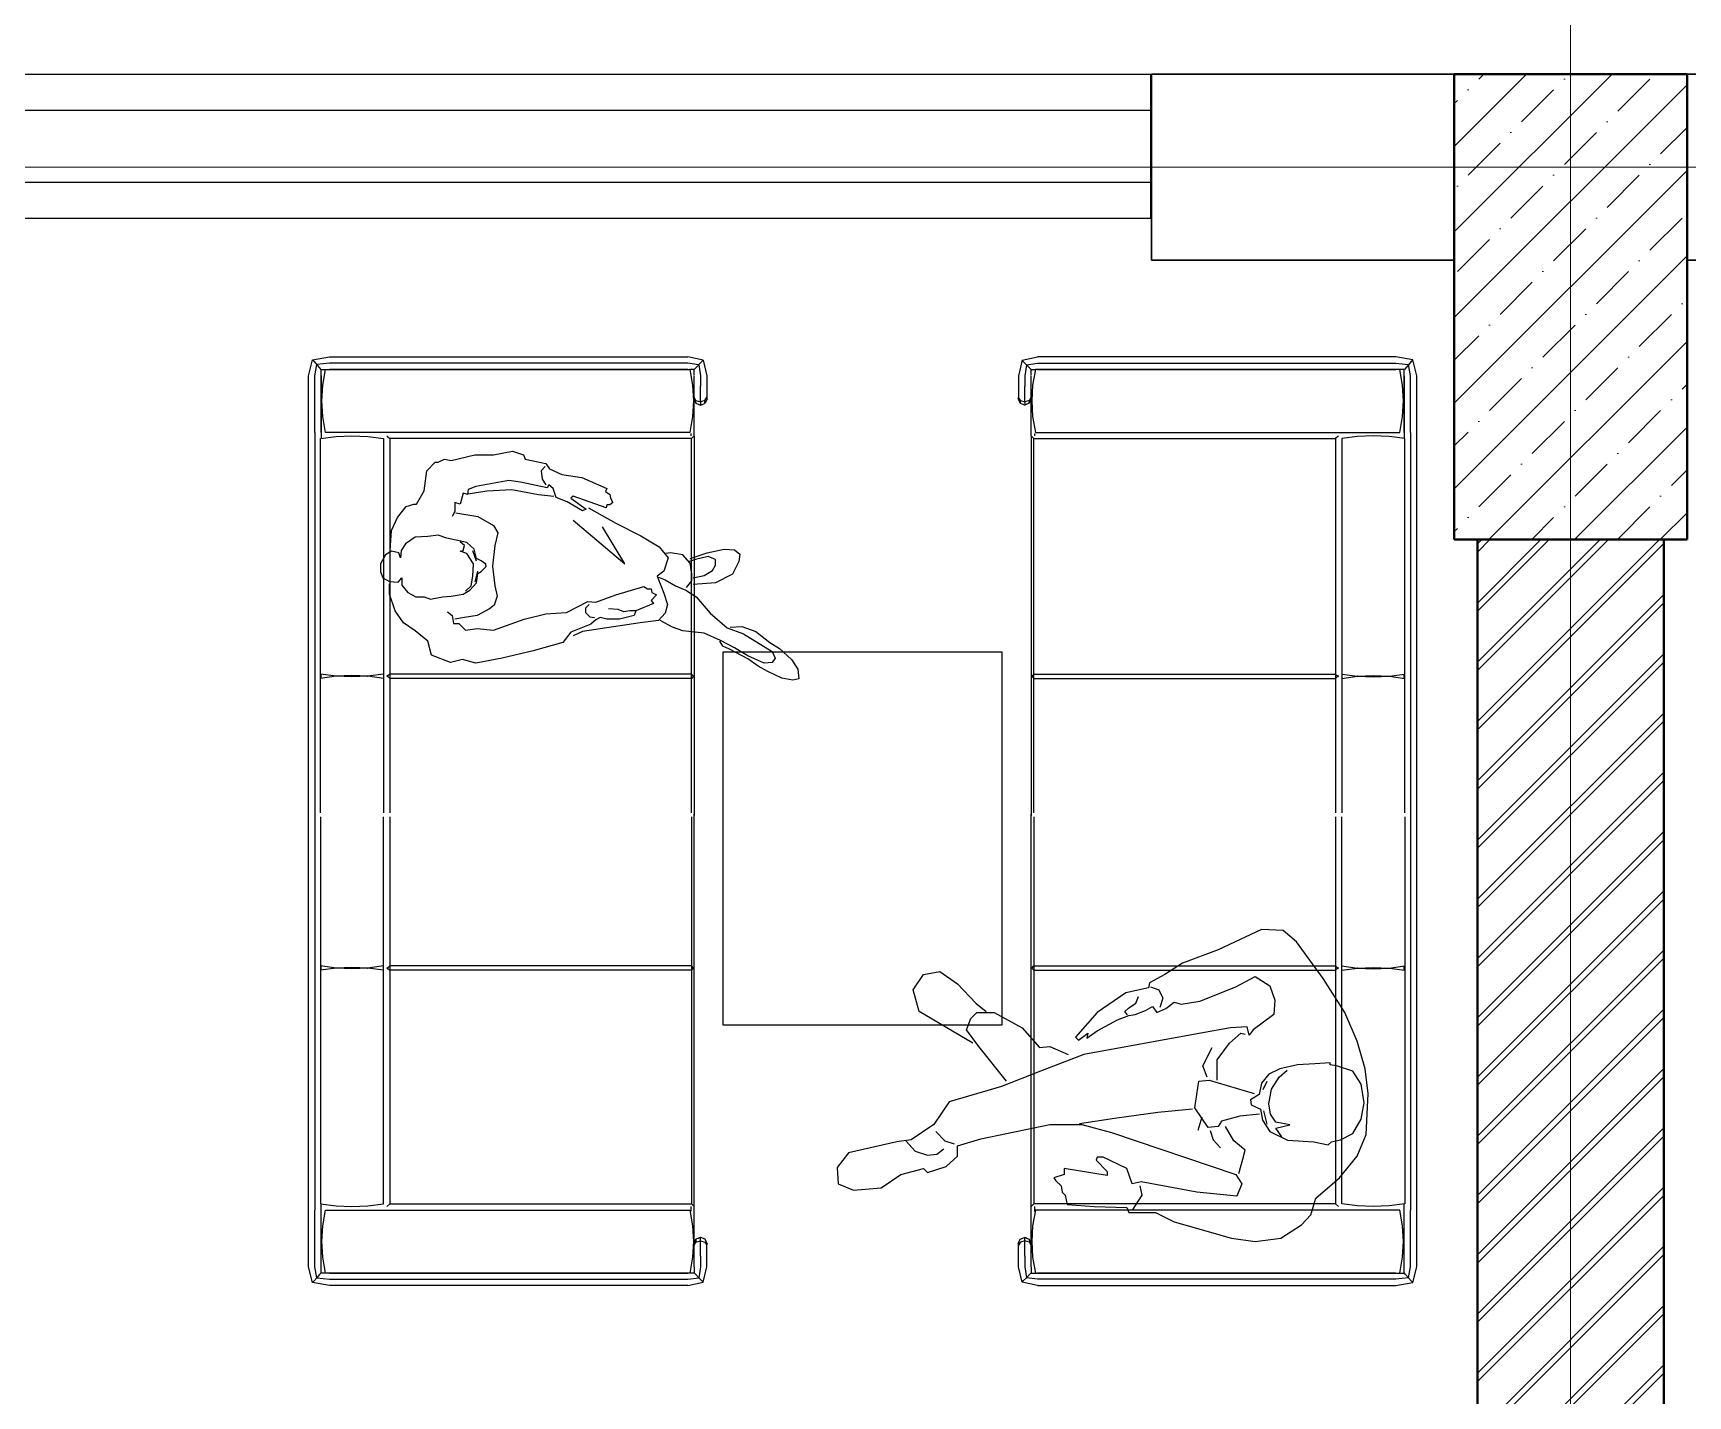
# Model space of a CAD drawing. Header units: millimetres. Extents: x 1531071 to 1560283, y -701792 to -691067.
# Drawn here: x 1546581 to 1546936.3, y -696658.9 to -696366.1 of the extents above; entities that cross this region are included whole.
import ezdxf

# ---------------------------------------------------------------- set-up
doc = ezdxf.new("R2010")
doc.units = ezdxf.units.MM
doc.header["$LTSCALE"] = 20
doc.header["$MEASUREMENT"] = 0
doc.linetypes.add('Dot & Dashed', pattern=[670.277762, 352.777767, -176.388884, 0, -141.111112])
doc.layers.add('mebel', color=21, linetype='Continuous')
doc.layers.add('PLEPO', color=8, linetype='Continuous')
for name, color, linetype, lineweight in [('OXLAR', 6, 'Continuous', 5), ('Qapi', 5, 'Continuous', 13), ('wall ext', 30, 'Continuous', 30)]:
    doc.layers.add(name, color=color, linetype=linetype, lineweight=lineweight)
doc.layers.add('Конструктив - Колонны_Ном._пера__202', color=7, linetype='Continuous', lineweight=0, true_color=0x38637a)
doc.layers.add('Конструктив - Колонны_Ном._пера__28', color=7, linetype='Continuous', lineweight=40, true_color=0xffe4e1)

# ---------------------------------------------------------------- blocks, each defined once
blk = doc.blocks.new('werr')
at = {"layer": 'mebel'}
for p, q in [((1475466.6, -813383.8), (1475475.3, -813349.8)), ((1475475.3, -813349.8), (1475511.7, -813343.3)), ((1475475.3, -813349.8), (1475477.9, -813352.8)), ((1475511.7, -813343.3), (1476281.1, -813343.3)), ((1476314.3, -813350.7), (1476281.1, -813343.3)), ((1476311.5, -813353.5), (1476314.3, -813350.7)), ((1476314.3, -813350.7), (1476321.6, -813383.9)), ((1475466.6, -813505.5), (1475466.6, -813383.8)), ((1475477.9, -813352.8), (1475493, -813370.2)), ((1475480.1, -813383.9), (1475484.2, -813360)), ((1475480.1, -813505.5), (1475480.1, -813383.9)), ((1475511.6, -813356.8), (1475484.2, -813360)), ((1475493.6, -813383.9), (1475493.6, -813505.5)), ((1475493.7, -813370.4), (1475502.8, -813370.4)), ((1475493.7, -813505.5), (1475493.7, -813370.4)), ((1475497.1, -813404.1), (1475502.8, -813370.4)), ((1475502.8, -813370.4), (1476285.7, -813370.4)), ((1476281, -813356.8), (1475511.6, -813356.8)), ((1476281, -813370.3), (1475511.6, -813370.3)), ((1476304.7, -813360.2), (1476281, -813356.8)), ((1476294.6, -813370.4), (1476285.7, -813370.4)), ((1476285.7, -813370.4), (1476291.5, -813404.1)), ((1476294.6, -813382.8), (1476294.6, -813370.4)), ((1476294.6, -813430), (1476294.6, -813383.8)), ((1476311.5, -813353.5), (1476295.2, -813369.8)), ((1476304.7, -813360.2), (1476308.1, -813383.9)), ((1476308.1, -813383.9), (1476308.1, -813406.4)), ((1476321.6, -813383.9), (1476321.6, -813395.1)), ((1475495.2, -813437.9), (1475497.1, -813404.1)), ((1476291.5, -813404.1), (1476293.4, -813437.9)), ((1476308.1, -813439.6), (1476308.1, -813406.4)), ((1476321.6, -813395.1), (1476321.6, -813406.4)), ((1476321.6, -813406.4), (1476321.6, -813430)), ((1475497.1, -813471.7), (1475495.2, -813437.9)), ((1476293.4, -813437.9), (1476291.5, -813471.7)), ((1476294.6, -813430), (1476294.6, -813433.4)), ((1476298.5, -813436.8), (1476294.6, -813430)), ((1476294.6, -813433.4), (1476298.6, -813443)), ((1476294.6, -813433.5), (1476298.6, -813443)), ((1476294.6, -813513), (1476294.6, -813433.5)), ((1476298.5, -813436.8), (1476308.1, -813439.6)), ((1476298.6, -813443), (1476298.5, -813436.8)), ((1476298.6, -813443), (1476308.1, -813446.9)), ((1476303.8, -813445.1), (1476308.1, -813446.9)), ((1476317.6, -813436.8), (1476308.1, -813439.6)), ((1476308.1, -813439.6), (1476308.1, -813446.9)), ((1476308.1, -813446.9), (1476308.2, -813446.9)), ((1476308.1, -813446.9), (1476309, -813446.9)), ((1476309, -813446.9), (1476318.5, -813442.9)), ((1476317.6, -813436.8), (1476321.6, -813430)), ((1476317.7, -813442.9), (1476317.6, -813436.8)), ((1476318.5, -813442.9), (1476317.7, -813442.9)), ((1476322.4, -813433.4), (1476318.5, -813442.9)), ((1476321.6, -813430), (1476321.6, -813433.4)), ((1476322.4, -813433.4), (1476321.6, -813431.3)), ((1476321.6, -813433.4), (1476322.4, -813433.4)), ((1475502.8, -813505.5), (1475497.1, -813471.7)), ((1476291.5, -813471.7), (1476285.7, -813505.5)), ((1475466.6, -815176.2), (1475466.6, -813505.5)), ((1475480.1, -813505.5), (1475480.1, -815176.2)), ((1475492.3, -813519), (1475526.1, -813514.5)), ((1475492.3, -814322.6), (1475492.3, -813519)), ((1475493.7, -813505.5), (1475493.7, -813518.8)), ((1476285.7, -813505.5), (1475502.8, -813505.5)), ((1475526.1, -813514.5), (1475559.9, -813513)), ((1475559.9, -813513), (1475593.7, -813514.5)), ((1475593.7, -813514.5), (1475627.5, -813519)), ((1475627.5, -813519), (1475627.5, -814322.6)), ((1475634.9, -813513), (1475636.4, -813514.5)), ((1475636.4, -813514.5), (1475640.9, -813519)), ((1476288.7, -813519), (1475640.9, -813519)), ((1475640.9, -813519), (1475640.9, -814322.6)), ((1476287.4, -813507.7), (1476287.4, -813513)), ((1476288.7, -813519), (1476293.2, -813514.5)), ((1476288.7, -814322.6), (1476288.7, -813519)), ((1476293.2, -813514.5), (1476294.7, -813513)), ((1476294.7, -813513), (1476294.7, -814328.5)), ((1475526.1, -814029.4), (1475492.3, -814024.9)), ((1475493.7, -814033.8), (1475493.7, -814025.1)), ((1475627.5, -814024.9), (1475593.7, -814029.4)), ((1475640.9, -814024.9), (1475636.4, -814029.4)), ((1476288.7, -814024.9), (1475640.9, -814024.9)), ((1476293.2, -814029.4), (1476288.7, -814024.9)), ((1475526.1, -814029.5), (1475492.3, -814034)), ((1475559.9, -814028), (1475526.1, -814029.5)), ((1475559.9, -814030.9), (1475526.1, -814029.4)), ((1475593.7, -814029.5), (1475559.9, -814028)), ((1475593.7, -814029.4), (1475559.9, -814030.9)), ((1475593, -814029.5), (1475593.7, -814029.4)), ((1475593.7, -814029.5), (1475593, -814029.5)), ((1475627.4, -814034), (1475593.7, -814029.5)), ((1475634.9, -814028), (1475636.4, -814029.5)), ((1475636.4, -814029.4), (1475634.9, -814030.9)), ((1475636.4, -814029.5), (1475640.9, -814034)), ((1476288.7, -814034), (1475640.9, -814034)), ((1476293.2, -814029.5), (1476288.7, -814034)), ((1476294.7, -814028), (1476293.2, -814029.5)), ((1476294.7, -814030.9), (1476293.2, -814029.4)), ((1475492.3, -814331.6), (1475492.3, -815162.7)), ((1475627.4, -815162.7), (1475627.4, -814331.6)), ((1475640.9, -814331.6), (1475640.9, -815162.7)), ((1476288.7, -814331.6), (1476288.7, -815162.7)), ((1476294.7, -815168.7), (1476294.7, -814325.6)), ((1475526.1, -814656.2), (1475492.3, -814651.7)), ((1475526.1, -814656.3), (1475492.3, -814660.7)), ((1475493.7, -814660.6), (1475493.7, -814651.9)), ((1475559.9, -814654.8), (1475526.1, -814656.3)), ((1475559.9, -814657.7), (1475526.1, -814656.2)), ((1475593.7, -814656.3), (1475559.9, -814654.8)), ((1475593.7, -814656.2), (1475559.9, -814657.7)), ((1475593, -814656.2), (1475593.7, -814656.2)), ((1475593.7, -814656.3), (1475593, -814656.2)), ((1475627.5, -814651.7), (1475593.7, -814656.2)), ((1475627.4, -814660.7), (1475593.7, -814656.3)), ((1475634.9, -814654.8), (1475636.4, -814656.3)), ((1475636.4, -814656.2), (1475634.9, -814657.7)), ((1475640.9, -814651.7), (1475636.4, -814656.2)), ((1475636.4, -814656.3), (1475640.9, -814660.7)), ((1476288.7, -814651.7), (1475640.9, -814651.7)), ((1476288.7, -814660.7), (1475640.9, -814660.7)), ((1476293.2, -814656.2), (1476288.7, -814651.7)), ((1476293.2, -814656.3), (1476288.7, -814660.7)), ((1476294.7, -814654.8), (1476293.2, -814656.3)), ((1476294.7, -814657.7), (1476293.2, -814656.2)), ((1475492.3, -815162.7), (1475526.1, -815167.2)), ((1475493.7, -815176.2), (1475493.7, -815162.9)), ((1475593.7, -815167.2), (1475627.4, -815162.7)), ((1475634.9, -815168.7), (1475640.9, -815162.7)), ((1475640.9, -815162.7), (1476288.7, -815162.7)), ((1476288.7, -815162.7), (1476294.7, -815168.7)), ((1475466.6, -815297.9), (1475466.6, -815176.3)), ((1475480.1, -815297.9), (1475480.1, -815176.3)), ((1475493.6, -815297.8), (1475493.6, -815176.3)), ((1475493.7, -815311.4), (1475493.7, -815176.2)), ((1475497.1, -815210), (1475502.8, -815176.2)), ((1475502.8, -815176.2), (1476285.7, -815176.2)), ((1475526.1, -815167.2), (1475559.9, -815168.7)), ((1475559.9, -815168.7), (1475593.7, -815167.2)), ((1476285.7, -815176.2), (1476291.5, -815210)), ((1476287.4, -815178.5), (1476286.1, -815178.5)), ((1476287.4, -815168.7), (1476287.4, -815178.5)), ((1476294.6, -815248.2), (1476294.6, -815168.7)), ((1475495.2, -815243.8), (1475497.1, -815210)), ((1476291.5, -815210), (1476293.4, -815243.8)), ((1475497.1, -815277.6), (1475495.2, -815243.8)), ((1476293.4, -815243.8), (1476291.5, -815277.6)), ((1476294.6, -815248.3), (1476298.6, -815238.7)), ((1476294.6, -815251.7), (1476298.5, -815245)), ((1476294.6, -815297.9), (1476294.6, -815248.3)), ((1476298.6, -815238.7), (1476298.5, -815245)), ((1476298.5, -815245), (1476308.1, -815242.2)), ((1476308.1, -815234.8), (1476298.6, -815238.7)), ((1476303.9, -815236.5), (1476308.1, -815234.8)), ((1476308.1, -815234.8), (1476308.2, -815234.8)), ((1476309, -815234.8), (1476308.1, -815234.8)), ((1476308.1, -815242.2), (1476308.1, -815234.8)), ((1476308.1, -815242.2), (1476317.6, -815245)), ((1476308.1, -815275.3), (1476308.1, -815242.2)), ((1476318.5, -815238.8), (1476309, -815234.8)), ((1476317.6, -815245), (1476321.6, -815251.7)), ((1476318.5, -815238.8), (1476317.7, -815238.8)), ((1476322.4, -815248.4), (1476318.5, -815238.8)), ((1476322.4, -815248.4), (1476321.6, -815250.4)), ((1476321.6, -815248.4), (1476322.4, -815248.4)), ((1476321.6, -815251.7), (1476321.6, -815248.4)), ((1476321.6, -815297.8), (1476321.6, -815251.7)), ((1475475.3, -815332), (1475466.6, -815297.9)), ((1475484.2, -815321.7), (1475480.1, -815297.9)), ((1475502.8, -815311.4), (1475497.1, -815277.6)), ((1476291.5, -815277.6), (1476285.7, -815311.4)), ((1476294.6, -815298.9), (1476294.6, -815311.4)), ((1476308.1, -815297.9), (1476304.7, -815321.5)), ((1476308.1, -815275.3), (1476308.1, -815297.9)), ((1476314.3, -815331), (1476321.6, -815297.8)), ((1475475.3, -815332), (1475477.9, -815329)), ((1475511.7, -815338.4), (1475475.3, -815332)), ((1475477.9, -815329), (1475484.2, -815321.7)), ((1475490.4, -815314.5), (1475484.2, -815321.7)), ((1475484.2, -815321.7), (1475511.6, -815324.9)), ((1475490.4, -815314.5), (1475493, -815311.5)), ((1476294.6, -815311.4), (1475493.7, -815311.4)), ((1476285.7, -815311.4), (1475502.8, -815311.4)), ((1475511.6, -815311.4), (1476281, -815311.4)), ((1475511.6, -815324.9), (1476281, -815324.9)), ((1476281.1, -815338.4), (1475511.7, -815338.4)), ((1476281, -815324.9), (1476304.7, -815321.5)), ((1476281.1, -815338.4), (1476314.3, -815331)), ((1476298, -815314.7), (1476295.2, -815311.9)), ((1476304.7, -815321.5), (1476298, -815314.7)), ((1476304.7, -815321.5), (1476311.5, -815328.2)), ((1476314.3, -815331), (1476311.5, -815328.2))]:
    blk.add_line(p, q, dxfattribs=at)

msp = doc.modelspace()

# ---------------------------------------------------------------- hatches: boundary and pattern name
at = {"layer": 'Конструктив - Колонны_Ном._пера__202', "linetype": 'Continuous'}
h = msp.add_hatch(dxfattribs=at)
h.set_pattern_fill('ЖЕЛЕЗОБЕТОН__ГОСТ_', color=1, scale=0.1, style=0, pattern_type=2)
h.set_pattern_definition([(45, (1539827.054, -704387.138), (-9.192387, 9.192387), []), (45, (1539822.458, -704382.542), (-9.192387, 9.192387), [9.749999, -3.25, 0, -3.25])])
h.paths.add_polyline_path([(1546886.14, -696474.89), (1546936.14, -696474.89), (1546936.14, -696374.89), (1546886.14, -696374.89)])
h = msp.add_hatch(dxfattribs=at)
h.set_pattern_fill('БЛОКИ_ЭФФЕКТИВНЫЕ', color=1, scale=0.1, style=0, pattern_type=2)
h.set_pattern_definition([(45, (1539827.054, -703107.138), (-6.36396, 6.36396), [])])
h.paths.add_polyline_path([(1546891.14, -696474.89), (1546891.14, -696944.89), (1546931.14, -696944.89), (1546931.14, -696474.89)])
h = msp.add_hatch(dxfattribs=at)
h.set_pattern_fill('БЛОКИ_ЭФФЕКТИВНЫЕ', color=1, scale=0.1, style=0, pattern_type=2)
h.set_pattern_definition([(45, (1540707.054, -703107.138), (-6.36396, 6.36396), [])])
h.paths.add_polyline_path([(1546931.14, -696474.89), (1546931.14, -696944.89), (1546891.14, -696944.89), (1546891.14, -696474.89)])

# ---------------------------------------------------------------- linework, layer by layer
at = {"color": 5}
for p, q in [((1546341.14, -696374.89), (1546820.99, -696374.89)), ((1546820.99, -696405.83), (1546820.99, -696374.89)), ((1546341.14, -696382.63), (1546820.99, -696382.63)), ((1546341.14, -696398.1), (1546820.99, -696398.1)), ((1546341.14, -696405.83), (1546820.99, -696405.83))]:
    msp.add_line(p, q, dxfattribs=at)
at = {"color": 0, "lineweight": 30, "ltscale": 0.5}
for p, q in [((1546981.14, -696374.89), (1546821.14, -696374.89)), ((1546821.14, -696414.89), (1546821.14, -696374.89)), ((1546886.14, -696414.89), (1546821.14, -696414.89)), ((1546981.14, -696414.89), (1546936.14, -696414.89))]:
    msp.add_line(p, q, dxfattribs=at)
at = {"ltscale": 0.5}
msp.add_lwpolyline([(1546729.1, -696499.11), (1546729.1, -696579.11), (1546789.1, -696579.11), (1546789.1, -696499.11)], close=True, dxfattribs=at)
at = {"layer": 'OXLAR', "color": 6, "linetype": 'Dot & Dashed', "ltscale": 0.15}
for p, q in [((1546911.14, -695856.57), (1546911.14, -699160.25)), ((1544407.16, -696394.89), (1550298.33, -696394.89))]:
    msp.add_line(p, q, dxfattribs=at)
at = {"layer": 'PLEPO', "color": 1}
for p, q in [((1546690.89, -696459.21, -45.43), (1546690.09, -696460.16, -45.43)), ((1546690.09, -696460.16, -45.43), (1546690.25, -696461.9, -45.43)), ((1546690.25, -696461.9, -45.43), (1546691.04, -696463.17, -45.43)), ((1546675.3, -696477.24, -45.43), (1546676.08, -696479.43, -45.43)), ((1546676.38, -696481.69, -45.43), (1546675.84, -696483.94, -45.43)), ((1546700.39, -696488.81, -45.43), (1546699.6, -696489.6, -45.43)), ((1546699.6, -696489.6, -45.43), (1546699.6, -696490.55, -45.43)), ((1546699.6, -696490.55, -45.43), (1546700.55, -696491.5, -45.43)), ((1546700.55, -696491.5, -45.43), (1546701.5, -696491.66, -45.43)), ((1546706.57, -696489.92, -45.43), (1546704.51, -696489.76, -45.43)), ((1546707.84, -696490.39, -45.43), (1546706.57, -696489.92, -45.43)), ((1546709.1, -696490.23, -45.43), (1546707.84, -696490.39, -45.43)), ((1546710.37, -696490.23, -45.43), (1546709.1, -696490.23, -45.43)), ((1546817.77, -696574.52, -45.43), (1546818.33, -696573.07, -45.43)), ((1546815.42, -696576.31, -45.43), (1546816.2, -696575.53, -45.43)), ((1546815.98, -696576.98, -45.43), (1546815.42, -696576.31, -45.43)), ((1546816.2, -696575.53, -45.43), (1546817.77, -696574.52, -45.43)), ((1546845.09, -696593.02, -45.43), (1546845.99, -696591.23, -45.43)), ((1546813.2, -696599.2, -45.43), (1546822.47, -696597.88, -45.43)), ((1546822.47, -696597.88, -45.43), (1546829.97, -696597.21, -45.43)), ((1546845.99, -696600.47, -45.43), (1546845.24, -696597.64, -45.43)), ((1546805.7, -696600.3, -45.43), (1546813.2, -696599.2, -45.43))]:
    msp.add_line(p, q, dxfattribs=at)
at = {"layer": 'PLEPO', "color": 1, "elevation": -45.43}
for points in [[(1546657.62, -696477.25), (1546657.94, -696472.98), (1546659.2, -696470.13), (1546661.1, -696467.76), (1546662.69, -696467.28), (1546663.32, -696467.28), (1546664.91, -696464.43), (1546665.54, -696460.16), (1546667.28, -696458.26), (1546667.92, -696458.26), (1546669.34, -696457.63), (1546670.77, -696457.94), (1546675.84, -696456.68), (1546679.8, -696456.68), (1546683.92, -696455.89), (1546686.29, -696456.68), (1546686.61, -696457.63), (1546691.04, -696458.58), (1546691.84, -696459.68), (1546694.53, -696460.95), (1546698.81, -696461.58), (1546704.19, -696463.96), (1546703.88, -696464.59), (1546704.83, -696465.22), (1546704.99, -696466.02), (1546705.46, -696466.96), (1546704.83, -696467.44), (1546704.19, -696467.44), (1546704.03, -696468.07), (1546696.91, -696465.54), (1546696.43, -696466.02), (1546699.76, -696468.39), (1546698.97, -696468.71), (1546695.64, -696466.81), (1546693.26, -696465.86), (1546692.63, -696463.96), (1546691.68, -696463.17), (1546691.36, -696463.8), (1546685.66, -696462.53), (1546683.12, -696462.22), (1546676, -696463.48), (1546674.41, -696464.12), (1546674.25, -696465.22), (1546673.3, -696464.91), (1546672.67, -696467.28), (1546671.56, -696466.96), (1546671.56, -696468.86), (1546670.93, -696469.97)], [(1546674.41, -696465.07), (1546678.37, -696464.43), (1546683.76, -696464.12), (1546689.46, -696465.22), (1546692.79, -696465.54)], [(1546671.72, -696469.18), (1546676.47, -696469.97), (1546679.8, -696471.87), (1546680.75, -696473.45), (1546680.11, -696476.15), (1546679.64, -696480.58), (1546680.11, -696484.85), (1546680.59, -696487.07), (1546679.96, -696488.97), (1546679, -696489.76), (1546676.31, -696491.18), (1546673.62, -696491.66), (1546671.56, -696491.97)], [(1546700.23, -696468.07), (1546706.09, -696471.4), (1546711.48, -696474.09), (1546715.44, -696476.46), (1546717.34, -696478.84), (1546716.39, -696481.69), (1546714.97, -696482.79), (1546716.39, -696486.43), (1546717.18, -696488.81), (1546716.71, -696490.71), (1546715.28, -696492.29), (1546711.32, -696492.76), (1546707.04, -696493.4), (1546698.97, -696494.66), (1546696.91, -696495.61)], [(1546696.91, -696470.76), (1546708, -696480.1), (1546703.24, -696472.19)], [(1546673.78, -696485.96), (1546675.04, -696484.85), (1546675.36, -696482.79), (1546675.52, -696480.1), (1546674.09, -696477.89), (1546672.67, -696477.41), (1546673.3, -696477.25), (1546673.62, -696476.15), (1546672.67, -696475.35)], [(1546721.3, -696485.17), (1546722.41, -696483.74), (1546722.41, -696482.32), (1546722.09, -696479.94), (1546720.51, -696478.2), (1546717.82, -696477.73), (1546716.87, -696477.89)], [(1546722.09, -696478.99), (1546725.74, -696477.73), (1546729.38, -696476.94), (1546731.6, -696477.09), (1546732.71, -696478.04), (1546732.55, -696479.63), (1546731.12, -696482.32), (1546727.48, -696484.22), (1546722.73, -696484.53)], [(1546722.73, -696483.11), (1546725.1, -696482.63), (1546726.85, -696481.53), (1546727.48, -696480.42), (1546727.48, -696479.15), (1546725.9, -696478.52), (1546723.2, -696479.15), (1546721.94, -696479.63)], [(1546669.98, -696490.39), (1546670.93, -696491.18), (1546671.24, -696492.92), (1546672.35, -696492.92), (1546673.78, -696494.35), (1546676.31, -696494.03), (1546679.8, -696494.35), (1546686.45, -696491.97), (1546691.04, -696490.87), (1546695.48, -696490.55), (1546700.07, -696488.17), (1546701.82, -696488.33), (1546706.09, -696486.75), (1546712.11, -696485.01), (1546712.91, -696485.48), (1546713.7, -696485.48), (1546713.86, -696486.28), (1546714.81, -696486.75), (1546713.7, -696488.02), (1546714.17, -696488.65), (1546710.37, -696490.23), (1546710.05, -696491.18), (1546706.89, -696491.97), (1546704.19, -696491.97), (1546702.77, -696491.66), (1546701.82, -696492.13), (1546700.71, -696493.08), (1546696.43, -696494.82), (1546694.69, -696497.04), (1546688.35, -696498.78), (1546681.7, -696500.36), (1546676, -696501.47), (1546673.14, -696500.68), (1546670.61, -696501.31), (1546666.49, -696499.73), (1546665.7, -696496.72), (1546663, -696494.51), (1546660.47, -696492.76), (1546658.73, -696490.23), (1546657.46, -696486.59), (1546657.46, -696484.38)], [(1546715.28, -696482.95), (1546716.71, -696483.58), (1546718.93, -696484.85), (1546721.14, -696485.8), (1546723.36, -696487.22), (1546726.37, -696490.71), (1546730.01, -696493.87), (1546733.5, -696495.14), (1546739.68, -696498.94), (1546740.31, -696500.36), (1546739.68, -696501.31), (1546737.94, -696501.47), (1546734.45, -696499.89), (1546731.6, -696498.15), (1546728.59, -696496.56), (1546725.1, -696494.98), (1546720.51, -696494.51), (1546718.29, -696493.71), (1546715.6, -696492.29)], [(1546730.65, -696493.71), (1546733.18, -696493.56), (1546736.19, -696494.66), (1546739.2, -696497.04), (1546741.26, -696498.3), (1546743.8, -696500.68), (1546745.22, -696502.74), (1546745.38, -696504.79), (1546744.11, -696505.11), (1546741.74, -696504.64), (1546738.73, -696503.21), (1546736.67, -696502.1), (1546734.45, -696500.52), (1546730.49, -696498.46), (1546729.06, -696497.83), (1546728.43, -696496.72)], [(1546782.75, -696583.1), (1546771.27, -696576.27), (1546769.95, -696571.64), (1546772.16, -696568.33), (1546775.69, -696567.67), (1546779.44, -696570.32), (1546783.41, -696574.51), (1546785.62, -696576.27)], [(1546820.92, -696570.98), (1546822.69, -696571.64), (1546823.57, -696573.4), (1546822.91, -696575.39)], [(1546790.03, -696591.26), (1546784.07, -696583.77), (1546781.42, -696580.24), (1546782.31, -696577.81), (1546783.63, -696576.49), (1546787.38, -696576.49), (1546793.34, -696579.8), (1546797.09, -696583.99), (1546799.3, -696583.77), (1546803.27, -696585.53)], [(1546835.26, -696591.04), (1546835.26, -696586.63), (1546837.91, -696583.1), (1546840.34, -696580.9), (1546841.22, -696581.12)], [(1546833.06, -696590.38), (1546832.18, -696587.96), (1546834.16, -696583.99)], [(1546844.31, -696598.32), (1546840.12, -696598.76), (1546836.15, -696599.86), (1546835.48, -696600.96), (1546833.28, -696601.18), (1546830.41, -696596.99), (1546831.29, -696591.26), (1546833.5, -696591.04), (1546843.21, -696593.91)], [(1546849.14, -696603.2), (1546847.83, -696601.34), (1546850.81, -696600.6), (1546847.83, -696600.04), (1546846.71, -696598.36), (1546846.34, -696596.13), (1546846.9, -696592.96), (1546848.58, -696590.36), (1546850.25, -696588.87)], [(1546831.95, -696598.98), (1546831.07, -696601.84)], [(1546774.81, -696602.06), (1546776.79, -696604.05), (1546778.78, -696604.71)], [(1546833.72, -696601.84), (1546834.38, -696603.83), (1546835.93, -696605.59)], [(1546839.9, -696611.1), (1546840.78, -696608.02), (1546841.22, -696606.03), (1546838.79, -696604.05), (1546837.03, -696600.96)], [(1546768.41, -696604.05), (1546770.39, -696606.25), (1546773.04, -696607.14), (1546775.03, -696606.92), (1546776.57, -696605.81)], [(1546818.61, -696613.75), (1546819.05, -696615.73), (1546816.95, -696618.93)]]:
    msp.add_lwpolyline(points, dxfattribs=at)
for points in [[(1546678.19, -696480.16), (1546677.2, -696479.45), (1546676.15, -696478.99), (1546675.68, -696476.94), (1546674.09, -696475.51), (1546669.82, -696474.56), (1546667.92, -696473.93), (1546665.7, -696474.25), (1546663, -696474.4), (1546660.95, -696475.83), (1546659.99, -696477.25), (1546659.84, -696478.84), (1546659.52, -696477.73), (1546657.94, -696477.41), (1546656.67, -696478.2), (1546655.56, -696480.1), (1546655.56, -696481.84), (1546656.03, -696483.11), (1546657.46, -696483.9), (1546659.36, -696484.06), (1546660.15, -696483.11), (1546660.15, -696484.69), (1546661.42, -696486.28), (1546663.16, -696487.22), (1546664.91, -696487.22), (1546666.33, -696487.7), (1546668.87, -696487.22), (1546670.77, -696487.07), (1546673.3, -696486.59), (1546674.73, -696485.8), (1546676.15, -696484.22), (1546676.47, -696482.16), (1546677.17, -696481.77), (1546678.22, -696480.66)], [(1546867.04, -696588.62), (1546865.27, -696582.66), (1546862.63, -696576.49), (1546857.99, -696569.22), (1546852.25, -696561.28), (1546849.39, -696558.85), (1546844.75, -696558.63), (1546835.48, -696563.04), (1546827.76, -696565.91), (1546824.01, -696568.33), (1546820.7, -696570.1), (1546820.48, -696571.2), (1546815.63, -696572.3), (1546809.45, -696576.49), (1546804.81, -696581.78), (1546805.48, -696582.44), (1546807.46, -696580.9), (1546807.24, -696582), (1546809.45, -696580.46), (1546813.86, -696578.03), (1546816.29, -696577.15), (1546817.61, -696576.93), (1546819.82, -696576.05), (1546821.36, -696575.17), (1546822.25, -696576.49), (1546824.23, -696575.61), (1546826, -696574.29), (1546827.54, -696574.73), (1546831.51, -696574.07), (1546839.24, -696570.98), (1546843.43, -696568.77), (1546846.52, -696570.76), (1546847.62, -696573.85), (1546847.4, -696576.93), (1546842.99, -696580.24), (1546842.1, -696581.34), (1546841.66, -696579.58), (1546838.13, -696579.8), (1546831.73, -696580.9), (1546806.58, -696585.53), (1546797.31, -696589.06), (1546788.93, -696592.36), (1546777.67, -696595.67), (1546774.36, -696600.52), (1546769.51, -696603.83), (1546766.42, -696604.27), (1546756.07, -696606.6), (1546753.62, -696609.78), (1546753.84, -696613.31), (1546757.15, -696614.63), (1546763.11, -696614.19), (1546767.3, -696611.32), (1546772.16, -696610), (1546773.04, -696610.88), (1546777.01, -696609.56), (1546779.44, -696607.36), (1546779.44, -696605.15), (1546784.51, -696603.61), (1546799.3, -696600.52), (1546806.14, -696600.52), (1546812.54, -696602.29), (1546839.24, -696611.32), (1546840.56, -696613.31), (1546839.46, -696615.95), (1546830.85, -696615.07), (1546818.94, -696612.87), (1546816.95, -696613.31), (1546815.85, -696610), (1546810.77, -696607.58), (1546809.45, -696607.58), (1546809.23, -696608.24), (1546811.65, -696610.66), (1546811.65, -696611.54), (1546802.39, -696610), (1546802.39, -696611.32), (1546800.18, -696611.99), (1546800.62, -696612.65), (1546801.73, -696613.75), (1546801.95, -696615.07), (1546802.61, -696615.73), (1546803.05, -696617.72), (1546808.79, -696618.16), (1546815.85, -696618.38), (1546816.29, -696619.48), (1546822.03, -696619.48), (1546826, -696621.47), (1546838.35, -696624.99), (1546843.43, -696625.65), (1546848.94, -696624.99), (1546853.36, -696622.13), (1546855.34, -696619.92), (1546856.45, -696616.4), (1546861.52, -696611.99), (1546865.27, -696607.36), (1546867.26, -696602.73), (1546867.7, -696593.91)], [(1546842.55, -696596.33), (1546844.51, -696597.23), (1546844.97, -696599.64), (1546846.52, -696602.06), (1546850.31, -696603.89), (1546856.01, -696604.27), (1546859.09, -696604.93), (1546859.76, -696604.27), (1546861.74, -696603.83), (1546864.39, -696602.51), (1546866.16, -696599.42), (1546866.82, -696595.89), (1546866.16, -696591.92), (1546864.39, -696589.06), (1546860.86, -696587.96), (1546859.54, -696587.73), (1546859.54, -696587.29), (1546856.23, -696587.51), (1546852.48, -696587.73), (1546848.72, -696588.62), (1546846.3, -696589.72), (1546844.75, -696591.7), (1546844.27, -696594.13), (1546842.4, -696595.27)]]:
    msp.add_lwpolyline(points, close=True, dxfattribs=at)
at = {"layer": 'Qapi'}
for p, q in [((1546820.98, -696385.14), (1546821.01, -696395.58)), ((1546820.98, -696385.14), (1546821.01, -696395.58)), ((1546821.01, -696395.58), (1546820.98, -696385.14)), ((1546821.01, -696395.58), (1546820.98, -696385.14)), ((1546821.01, -696395.58), (1546820.98, -696385.14)), ((1546820.98, -696385.14), (1546821.01, -696395.58)), ((1546820.98, -696385.14), (1546821.01, -696395.58)), ((1546821.03, -696385.14), (1546821, -696395.58)), ((1546821, -696395.58), (1546821.03, -696385.14)), ((1546821, -696395.58), (1546821.03, -696385.14)), ((1546821, -696395.58), (1546821.03, -696385.14)), ((1546821.03, -696385.14), (1546821, -696395.58)), ((1546821.03, -696385.14), (1546821, -696395.58))]:
    msp.add_line(p, q, dxfattribs=at)
at = {"layer": 'Конструктив - Колонны_Ном._пера__28', "color": 0, "linetype": 'Continuous'}
for p, q in [((1546936.14, -696374.89), (1546886.14, -696374.89)), ((1546886.14, -696374.89), (1546886.14, -696474.89)), ((1546936.14, -696474.89), (1546936.14, -696374.89)), ((1546886.14, -696474.89), (1546936.14, -696474.89))]:
    msp.add_line(p, q, dxfattribs=at)
at = {"layer": 'Конструктив - Колонны_Ном._пера__28', "color": 0, "linetype": 'Continuous', "flags": 128}
for points in [[(1546891.14, -696474.89), (1546891.14, -696944.89)], [(1546931.14, -696944.89), (1546931.14, -696474.89)]]:
    msp.add_lwpolyline(points, dxfattribs=at)

# ---------------------------------------------------------------- block references
at = {"layer": 'wall ext', "color": 0, "lineweight": -3, "yscale": 0.1, "zscale": 0.1}
for p, xscale in [((1399093.45, -615101.32), 0.1), ((1694424.76, -615101.32), -0.1)]:
    msp.add_blockref('werr', p, dxfattribs=dict(at, xscale=xscale))

doc.saveas('drawing.dxf')
